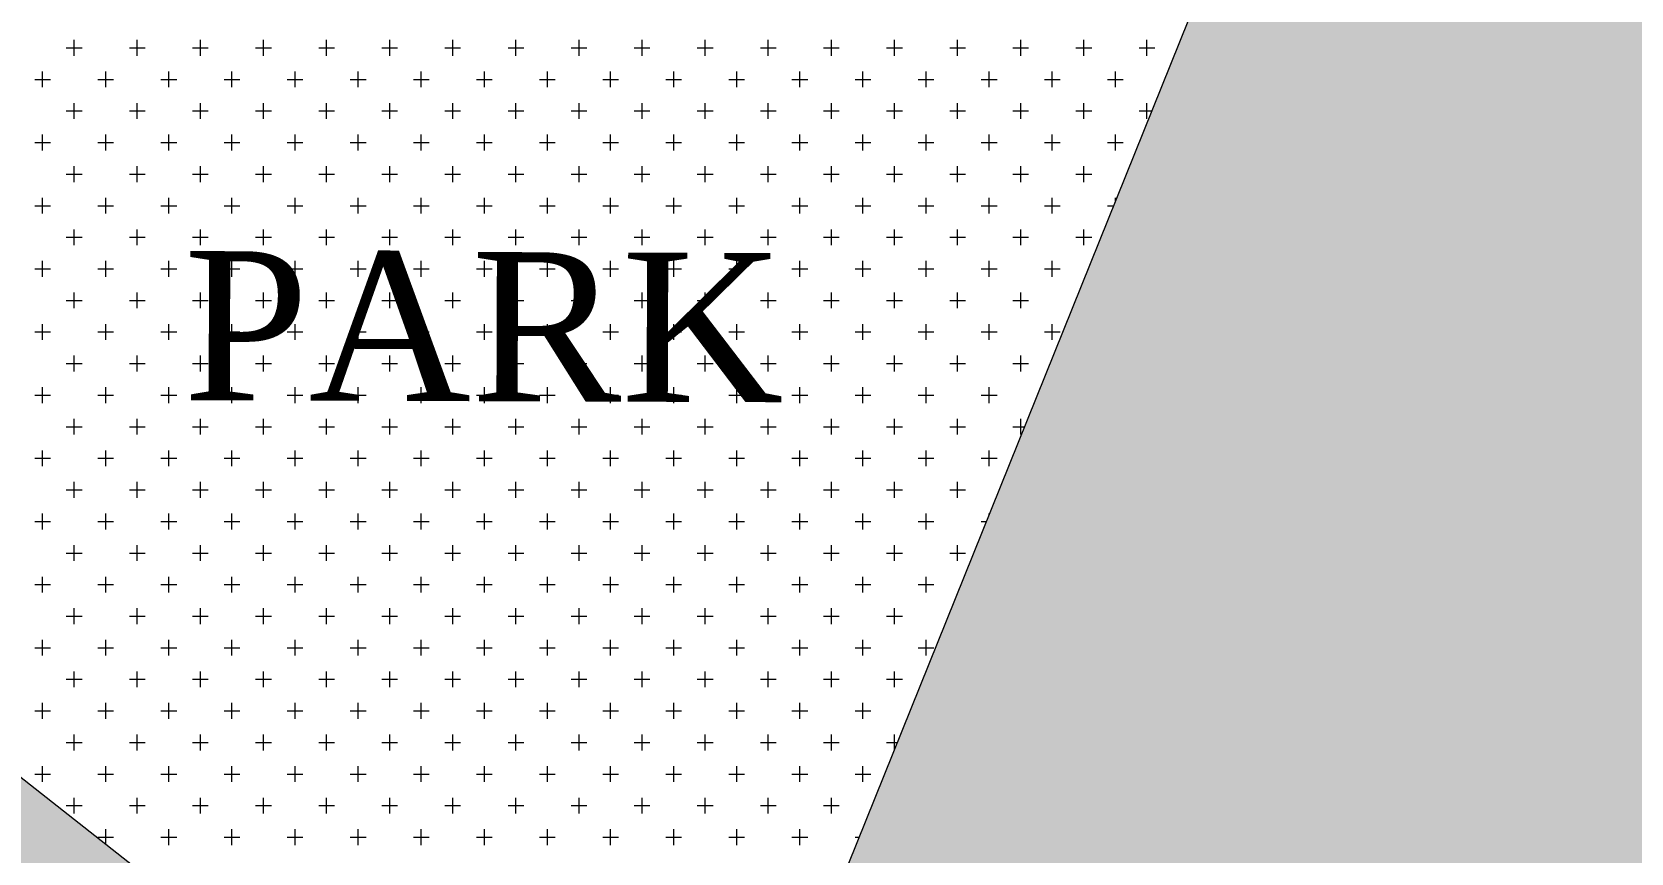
# Model space of a CAD drawing. Header units: metres. Extents: x 476631 to 477421, y 4483749 to 4484052.
# Drawn here: x 477210.7 to 477242.88, y 4483868.67 to 4483885.18 of the extents above; entities that cross this region are included whole.
import ezdxf

# ---------------------------------------------------------------- set-up
doc = ezdxf.new("R2010")
doc.units = ezdxf.units.M
for name, color, linetype, lineweight in [('PL_PARK', 97, 'Continuous', 0), ('serbest', 10, 'Continuous', 0), ('SM_SEMBOL', 18, 'Continuous', 0), ('TK_PARSEL', 1, 'Continuous', 0)]:
    doc.layers.add(name, color=color, linetype=linetype, lineweight=lineweight)
doc.styles.get("Standard").update_dxf_attribs({"font": 'TimesNewRoman.ttf'})

msp = doc.modelspace()

# ---------------------------------------------------------------- hatches: boundary and pattern name
at = {"layer": 'serbest', "true_color": 0x636466}
h = msp.add_hatch(color=251, dxfattribs=at)
h.dxf.hatch_style = 1
h.paths.add_polyline_path([(477199.474, 4483878.837), (477190.837, 4483875.132), (477191.227, 4483873.659), (477194.993, 4483873.455), (477208.013, 4483863.192), (477208.013, 4483863.192), (477219.832, 4483853.875), (477223.846, 4483859.67)])
at = {"layer": 'TK_PARSEL', "true_color": 0x136734}
h = msp.add_hatch(color=116, dxfattribs=at)
h.dxf.hatch_style = 1
h.paths.add_polyline_path([(477293.856, 4483888.608), (477242.941, 4483898.49), (477239.114, 4483898.155), (477239.11, 4483898.154), (477227.122, 4483868.421), (477230.146, 4483867.519), (477246.269, 4483859.335), (477256.296, 4483857.09), (477260.598, 4483856.127), (477271.1, 4483856.06), (477279.105, 4483856.009), (477280.268, 4483856.001), (477286.325, 4483858.137), (477291.531, 4483859.973), (477302.475, 4483867.147), (477310.3, 4483871.581)])

# ---------------------------------------------------------------- linework, layer by layer
at = {"layer": 'PL_PARK', "color": 3}
for p, q in [((477239.11, 4483898.154), (477227.122, 4483868.421)), ((477223.846, 4483859.67), (477199.474, 4483878.837))]:
    msp.add_line(p, q, dxfattribs=at)
at = {"layer": 'PL_PARK', "color": 3, "linetype": 'Continuous'}
for p, q in [((477211.39, 4483884.86), (477211.707, 4483884.86)), ((477211.549, 4483884.701), (477211.549, 4483885.019)), ((477212.66, 4483884.86), (477212.977, 4483884.86)), ((477212.819, 4483884.701), (477212.819, 4483885.019)), ((477213.93, 4483884.86), (477214.247, 4483884.86)), ((477214.089, 4483884.701), (477214.089, 4483885.019)), ((477215.2, 4483884.86), (477215.517, 4483884.86)), ((477215.359, 4483884.701), (477215.359, 4483885.019)), ((477216.47, 4483884.86), (477216.787, 4483884.86)), ((477216.629, 4483884.701), (477216.629, 4483885.019)), ((477217.74, 4483884.86), (477218.057, 4483884.86)), ((477217.899, 4483884.701), (477217.899, 4483885.019)), ((477219.01, 4483884.86), (477219.327, 4483884.86)), ((477219.169, 4483884.701), (477219.169, 4483885.019)), ((477220.28, 4483884.86), (477220.597, 4483884.86)), ((477220.439, 4483884.701), (477220.439, 4483885.019)), ((477221.55, 4483884.86), (477221.867, 4483884.86)), ((477221.709, 4483884.701), (477221.709, 4483885.019)), ((477222.82, 4483884.86), (477223.137, 4483884.86)), ((477222.979, 4483884.701), (477222.979, 4483885.019)), ((477224.09, 4483884.86), (477224.407, 4483884.86)), ((477224.249, 4483884.701), (477224.249, 4483885.019)), ((477225.36, 4483884.86), (477225.677, 4483884.86)), ((477225.519, 4483884.701), (477225.519, 4483885.019)), ((477226.63, 4483884.86), (477226.947, 4483884.86)), ((477226.789, 4483884.701), (477226.789, 4483885.019)), ((477227.9, 4483884.86), (477228.217, 4483884.86)), ((477228.059, 4483884.701), (477228.059, 4483885.019)), ((477229.17, 4483884.86), (477229.487, 4483884.86)), ((477229.329, 4483884.701), (477229.329, 4483885.019)), ((477230.44, 4483884.86), (477230.758, 4483884.86)), ((477230.599, 4483884.701), (477230.599, 4483885.019)), ((477231.71, 4483884.86), (477232.028, 4483884.86)), ((477231.869, 4483884.701), (477231.869, 4483885.019)), ((477232.98, 4483884.86), (477233.298, 4483884.86)), ((477233.139, 4483884.701), (477233.139, 4483885.019)), ((477210.755, 4483884.225), (477211.072, 4483884.225)), ((477210.914, 4483884.066), (477210.914, 4483884.384)), ((477212.025, 4483884.225), (477212.342, 4483884.225)), ((477212.184, 4483884.066), (477212.184, 4483884.384)), ((477213.295, 4483884.225), (477213.612, 4483884.225)), ((477213.454, 4483884.066), (477213.454, 4483884.384)), ((477214.565, 4483884.225), (477214.882, 4483884.225)), ((477214.724, 4483884.066), (477214.724, 4483884.384)), ((477215.835, 4483884.225), (477216.152, 4483884.225)), ((477215.994, 4483884.066), (477215.994, 4483884.384)), ((477217.105, 4483884.225), (477217.422, 4483884.225)), ((477217.264, 4483884.066), (477217.264, 4483884.384)), ((477218.375, 4483884.225), (477218.692, 4483884.225)), ((477218.534, 4483884.066), (477218.534, 4483884.384)), ((477219.645, 4483884.225), (477219.962, 4483884.225)), ((477219.804, 4483884.066), (477219.804, 4483884.384)), ((477220.915, 4483884.225), (477221.232, 4483884.225)), ((477221.074, 4483884.066), (477221.074, 4483884.384)), ((477222.185, 4483884.225), (477222.502, 4483884.225)), ((477222.344, 4483884.066), (477222.344, 4483884.384)), ((477223.455, 4483884.225), (477223.772, 4483884.225)), ((477223.614, 4483884.066), (477223.614, 4483884.384)), ((477224.725, 4483884.225), (477225.042, 4483884.225)), ((477224.884, 4483884.066), (477224.884, 4483884.384)), ((477225.995, 4483884.225), (477226.312, 4483884.225)), ((477226.154, 4483884.066), (477226.154, 4483884.384)), ((477227.265, 4483884.225), (477227.582, 4483884.225)), ((477227.424, 4483884.066), (477227.424, 4483884.384)), ((477228.535, 4483884.225), (477228.852, 4483884.225)), ((477228.694, 4483884.066), (477228.694, 4483884.384)), ((477229.805, 4483884.225), (477230.123, 4483884.225)), ((477229.964, 4483884.066), (477229.964, 4483884.384)), ((477231.075, 4483884.225), (477231.393, 4483884.225)), ((477231.234, 4483884.066), (477231.234, 4483884.384)), ((477232.345, 4483884.225), (477232.663, 4483884.225)), ((477232.504, 4483884.066), (477232.504, 4483884.384)), ((477211.39, 4483883.59), (477211.707, 4483883.59)), ((477211.549, 4483883.431), (477211.549, 4483883.749)), ((477212.66, 4483883.59), (477212.977, 4483883.59)), ((477212.819, 4483883.431), (477212.819, 4483883.749)), ((477213.93, 4483883.59), (477214.247, 4483883.59)), ((477214.089, 4483883.431), (477214.089, 4483883.749)), ((477215.2, 4483883.59), (477215.517, 4483883.59)), ((477215.359, 4483883.431), (477215.359, 4483883.749)), ((477216.47, 4483883.59), (477216.787, 4483883.59)), ((477216.629, 4483883.431), (477216.629, 4483883.749)), ((477217.74, 4483883.59), (477218.057, 4483883.59)), ((477217.899, 4483883.431), (477217.899, 4483883.749)), ((477219.01, 4483883.59), (477219.327, 4483883.59)), ((477219.169, 4483883.431), (477219.169, 4483883.749)), ((477220.28, 4483883.59), (477220.597, 4483883.59)), ((477220.439, 4483883.431), (477220.439, 4483883.749)), ((477221.55, 4483883.59), (477221.867, 4483883.59)), ((477221.709, 4483883.431), (477221.709, 4483883.749)), ((477222.82, 4483883.59), (477223.137, 4483883.59)), ((477222.979, 4483883.431), (477222.979, 4483883.749)), ((477224.09, 4483883.59), (477224.407, 4483883.59)), ((477224.249, 4483883.431), (477224.249, 4483883.749)), ((477225.36, 4483883.59), (477225.677, 4483883.59)), ((477225.519, 4483883.431), (477225.519, 4483883.749)), ((477226.63, 4483883.59), (477226.947, 4483883.59)), ((477226.789, 4483883.431), (477226.789, 4483883.749)), ((477227.9, 4483883.59), (477228.217, 4483883.59)), ((477228.059, 4483883.431), (477228.059, 4483883.749)), ((477229.17, 4483883.59), (477229.487, 4483883.59)), ((477229.329, 4483883.431), (477229.329, 4483883.749)), ((477230.44, 4483883.59), (477230.758, 4483883.59)), ((477230.599, 4483883.431), (477230.599, 4483883.749)), ((477231.71, 4483883.59), (477232.028, 4483883.59)), ((477231.869, 4483883.431), (477231.869, 4483883.749)), ((477232.98, 4483883.59), (477233.238, 4483883.59)), ((477233.139, 4483883.431), (477233.139, 4483883.749)), ((477210.755, 4483882.955), (477211.072, 4483882.955)), ((477210.914, 4483882.796), (477210.914, 4483883.114)), ((477212.025, 4483882.955), (477212.342, 4483882.955)), ((477212.184, 4483882.796), (477212.184, 4483883.114)), ((477213.295, 4483882.955), (477213.612, 4483882.955)), ((477213.454, 4483882.796), (477213.454, 4483883.114)), ((477214.565, 4483882.955), (477214.882, 4483882.955)), ((477214.724, 4483882.796), (477214.724, 4483883.114)), ((477215.835, 4483882.955), (477216.152, 4483882.955)), ((477215.994, 4483882.796), (477215.994, 4483883.114)), ((477217.105, 4483882.955), (477217.422, 4483882.955)), ((477217.264, 4483882.796), (477217.264, 4483883.114)), ((477218.375, 4483882.955), (477218.692, 4483882.955)), ((477218.534, 4483882.796), (477218.534, 4483883.114)), ((477219.645, 4483882.955), (477219.962, 4483882.955)), ((477219.804, 4483882.796), (477219.804, 4483883.114)), ((477220.915, 4483882.955), (477221.232, 4483882.955)), ((477221.074, 4483882.796), (477221.074, 4483883.114)), ((477222.185, 4483882.955), (477222.502, 4483882.955)), ((477222.344, 4483882.796), (477222.344, 4483883.114)), ((477223.455, 4483882.955), (477223.772, 4483882.955)), ((477223.614, 4483882.796), (477223.614, 4483883.114)), ((477224.725, 4483882.955), (477225.042, 4483882.955)), ((477224.884, 4483882.796), (477224.884, 4483883.114)), ((477225.995, 4483882.955), (477226.312, 4483882.955)), ((477226.154, 4483882.796), (477226.154, 4483883.114)), ((477227.265, 4483882.955), (477227.582, 4483882.955)), ((477227.424, 4483882.796), (477227.424, 4483883.114)), ((477228.535, 4483882.955), (477228.852, 4483882.955)), ((477228.694, 4483882.796), (477228.694, 4483883.114)), ((477229.805, 4483882.955), (477230.123, 4483882.955)), ((477229.964, 4483882.796), (477229.964, 4483883.114)), ((477231.075, 4483882.955), (477231.393, 4483882.955)), ((477231.234, 4483882.796), (477231.234, 4483883.114)), ((477232.345, 4483882.955), (477232.663, 4483882.955)), ((477232.504, 4483882.796), (477232.504, 4483883.114)), ((477211.39, 4483882.32), (477211.707, 4483882.32)), ((477211.549, 4483882.161), (477211.549, 4483882.479)), ((477212.66, 4483882.32), (477212.977, 4483882.32)), ((477212.819, 4483882.161), (477212.819, 4483882.479)), ((477213.93, 4483882.32), (477214.247, 4483882.32)), ((477214.089, 4483882.161), (477214.089, 4483882.479)), ((477215.2, 4483882.32), (477215.517, 4483882.32)), ((477215.359, 4483882.161), (477215.359, 4483882.479)), ((477216.47, 4483882.32), (477216.787, 4483882.32)), ((477216.629, 4483882.161), (477216.629, 4483882.479)), ((477217.74, 4483882.32), (477218.057, 4483882.32)), ((477217.899, 4483882.161), (477217.899, 4483882.479)), ((477219.01, 4483882.32), (477219.327, 4483882.32)), ((477219.169, 4483882.161), (477219.169, 4483882.479)), ((477220.28, 4483882.32), (477220.597, 4483882.32)), ((477220.439, 4483882.161), (477220.439, 4483882.479)), ((477221.55, 4483882.32), (477221.867, 4483882.32)), ((477221.709, 4483882.161), (477221.709, 4483882.479)), ((477222.82, 4483882.32), (477223.137, 4483882.32)), ((477222.979, 4483882.161), (477222.979, 4483882.479)), ((477224.09, 4483882.32), (477224.407, 4483882.32)), ((477224.249, 4483882.161), (477224.249, 4483882.479)), ((477225.36, 4483882.32), (477225.677, 4483882.32)), ((477225.519, 4483882.161), (477225.519, 4483882.479)), ((477226.63, 4483882.32), (477226.947, 4483882.32)), ((477226.789, 4483882.161), (477226.789, 4483882.479)), ((477227.9, 4483882.32), (477228.217, 4483882.32)), ((477228.059, 4483882.161), (477228.059, 4483882.479)), ((477229.17, 4483882.32), (477229.487, 4483882.32)), ((477229.329, 4483882.161), (477229.329, 4483882.479)), ((477230.44, 4483882.32), (477230.758, 4483882.32)), ((477230.599, 4483882.161), (477230.599, 4483882.479)), ((477231.71, 4483882.32), (477232.028, 4483882.32)), ((477231.869, 4483882.161), (477231.869, 4483882.479)), ((477210.914, 4483881.526), (477210.914, 4483881.844)), ((477212.184, 4483881.526), (477212.184, 4483881.844)), ((477213.454, 4483881.526), (477213.454, 4483881.844)), ((477214.724, 4483881.526), (477214.724, 4483881.844)), ((477215.994, 4483881.526), (477215.994, 4483881.844)), ((477217.264, 4483881.526), (477217.264, 4483881.844)), ((477218.534, 4483881.526), (477218.534, 4483881.844)), ((477219.804, 4483881.526), (477219.804, 4483881.844)), ((477221.074, 4483881.526), (477221.074, 4483881.844)), ((477222.344, 4483881.526), (477222.344, 4483881.844)), ((477223.614, 4483881.526), (477223.614, 4483881.844)), ((477224.884, 4483881.526), (477224.884, 4483881.844)), ((477226.154, 4483881.526), (477226.154, 4483881.844)), ((477227.424, 4483881.526), (477227.424, 4483881.844)), ((477228.694, 4483881.526), (477228.694, 4483881.844)), ((477229.964, 4483881.526), (477229.964, 4483881.844)), ((477231.234, 4483881.526), (477231.234, 4483881.844)), ((477232.504, 4483881.769), (477232.504, 4483881.844)), ((477210.755, 4483881.685), (477211.072, 4483881.685)), ((477212.025, 4483881.685), (477212.342, 4483881.685)), ((477213.295, 4483881.685), (477213.612, 4483881.685)), ((477214.565, 4483881.685), (477214.882, 4483881.685)), ((477215.835, 4483881.685), (477216.152, 4483881.685)), ((477217.105, 4483881.685), (477217.422, 4483881.685)), ((477218.375, 4483881.685), (477218.692, 4483881.685)), ((477219.645, 4483881.685), (477219.962, 4483881.685)), ((477220.915, 4483881.685), (477221.232, 4483881.685)), ((477222.185, 4483881.685), (477222.502, 4483881.685)), ((477223.455, 4483881.685), (477223.772, 4483881.685)), ((477224.725, 4483881.685), (477225.042, 4483881.685)), ((477225.995, 4483881.685), (477226.312, 4483881.685)), ((477227.265, 4483881.685), (477227.582, 4483881.685)), ((477228.535, 4483881.685), (477228.852, 4483881.685)), ((477229.805, 4483881.685), (477230.123, 4483881.685)), ((477231.075, 4483881.685), (477231.393, 4483881.685)), ((477232.345, 4483881.685), (477232.47, 4483881.685)), ((477211.549, 4483880.891), (477211.549, 4483881.209)), ((477212.819, 4483880.891), (477212.819, 4483881.209)), ((477214.089, 4483880.891), (477214.089, 4483881.209)), ((477215.359, 4483880.891), (477215.359, 4483881.209)), ((477216.629, 4483880.891), (477216.629, 4483881.209)), ((477217.899, 4483880.891), (477217.899, 4483881.209)), ((477219.169, 4483880.891), (477219.169, 4483881.209)), ((477220.439, 4483880.891), (477220.439, 4483881.209)), ((477221.709, 4483880.891), (477221.709, 4483881.209)), ((477222.979, 4483880.891), (477222.979, 4483881.209)), ((477224.249, 4483880.891), (477224.249, 4483881.209)), ((477225.519, 4483880.891), (477225.519, 4483881.209)), ((477226.789, 4483880.891), (477226.789, 4483881.209)), ((477228.059, 4483880.891), (477228.059, 4483881.209)), ((477229.329, 4483880.891), (477229.329, 4483881.209)), ((477230.599, 4483880.891), (477230.599, 4483881.209)), ((477231.869, 4483880.891), (477231.869, 4483881.209)), ((477211.39, 4483881.05), (477211.707, 4483881.05)), ((477212.66, 4483881.05), (477212.977, 4483881.05)), ((477213.93, 4483881.05), (477214.247, 4483881.05)), ((477215.2, 4483881.05), (477215.517, 4483881.05)), ((477216.47, 4483881.05), (477216.787, 4483881.05)), ((477217.74, 4483881.05), (477218.057, 4483881.05)), ((477219.01, 4483881.05), (477219.327, 4483881.05)), ((477220.28, 4483881.05), (477220.597, 4483881.05)), ((477221.55, 4483881.05), (477221.867, 4483881.05)), ((477222.82, 4483881.05), (477223.137, 4483881.05)), ((477224.09, 4483881.05), (477224.407, 4483881.05)), ((477225.36, 4483881.05), (477225.677, 4483881.05)), ((477226.63, 4483881.05), (477226.947, 4483881.05)), ((477227.9, 4483881.05), (477228.217, 4483881.05)), ((477229.17, 4483881.05), (477229.487, 4483881.05)), ((477230.44, 4483881.05), (477230.758, 4483881.05)), ((477231.71, 4483881.05), (477232.028, 4483881.05)), ((477210.914, 4483880.256), (477210.914, 4483880.574)), ((477212.184, 4483880.256), (477212.184, 4483880.574)), ((477213.454, 4483880.256), (477213.454, 4483880.574)), ((477214.724, 4483880.256), (477214.724, 4483880.574)), ((477215.994, 4483880.256), (477215.994, 4483880.574)), ((477217.264, 4483880.256), (477217.264, 4483880.574)), ((477218.534, 4483880.256), (477218.534, 4483880.574)), ((477219.804, 4483880.256), (477219.804, 4483880.574)), ((477221.074, 4483880.256), (477221.074, 4483880.574)), ((477222.344, 4483880.256), (477222.344, 4483880.574)), ((477223.614, 4483880.256), (477223.614, 4483880.574)), ((477224.884, 4483880.256), (477224.884, 4483880.574)), ((477226.154, 4483880.256), (477226.154, 4483880.574)), ((477227.424, 4483880.256), (477227.424, 4483880.574)), ((477228.694, 4483880.256), (477228.694, 4483880.574)), ((477229.964, 4483880.256), (477229.964, 4483880.574)), ((477231.234, 4483880.256), (477231.234, 4483880.574)), ((477210.755, 4483880.415), (477211.072, 4483880.415)), ((477212.025, 4483880.415), (477212.342, 4483880.415)), ((477213.295, 4483880.415), (477213.612, 4483880.415)), ((477214.565, 4483880.415), (477214.882, 4483880.415)), ((477215.835, 4483880.415), (477216.152, 4483880.415)), ((477217.105, 4483880.415), (477217.422, 4483880.415)), ((477218.375, 4483880.415), (477218.692, 4483880.415)), ((477219.645, 4483880.415), (477219.962, 4483880.415)), ((477220.915, 4483880.415), (477221.232, 4483880.415)), ((477222.185, 4483880.415), (477222.502, 4483880.415)), ((477223.455, 4483880.415), (477223.772, 4483880.415)), ((477224.725, 4483880.415), (477225.042, 4483880.415)), ((477225.995, 4483880.415), (477226.312, 4483880.415)), ((477227.265, 4483880.415), (477227.582, 4483880.415)), ((477228.535, 4483880.415), (477228.852, 4483880.415)), ((477229.805, 4483880.415), (477230.123, 4483880.415)), ((477231.075, 4483880.415), (477231.393, 4483880.415)), ((477211.549, 4483879.621), (477211.549, 4483879.939)), ((477212.819, 4483879.621), (477212.819, 4483879.939)), ((477214.089, 4483879.621), (477214.089, 4483879.939)), ((477215.359, 4483879.621), (477215.359, 4483879.939)), ((477216.629, 4483879.621), (477216.629, 4483879.939)), ((477217.899, 4483879.621), (477217.899, 4483879.939)), ((477219.169, 4483879.621), (477219.169, 4483879.939)), ((477220.439, 4483879.621), (477220.439, 4483879.939)), ((477221.709, 4483879.621), (477221.709, 4483879.939)), ((477222.979, 4483879.621), (477222.979, 4483879.939)), ((477224.249, 4483879.621), (477224.249, 4483879.939)), ((477225.519, 4483879.621), (477225.519, 4483879.939)), ((477226.789, 4483879.621), (477226.789, 4483879.939)), ((477228.059, 4483879.621), (477228.059, 4483879.939)), ((477229.329, 4483879.621), (477229.329, 4483879.939)), ((477230.599, 4483879.621), (477230.599, 4483879.939)), ((477211.39, 4483879.78), (477211.707, 4483879.78)), ((477212.66, 4483879.78), (477212.977, 4483879.78)), ((477213.93, 4483879.78), (477214.247, 4483879.78)), ((477215.2, 4483879.78), (477215.517, 4483879.78)), ((477216.47, 4483879.78), (477216.787, 4483879.78)), ((477217.74, 4483879.78), (477218.057, 4483879.78)), ((477219.01, 4483879.78), (477219.327, 4483879.78)), ((477220.28, 4483879.78), (477220.597, 4483879.78)), ((477221.55, 4483879.78), (477221.867, 4483879.78)), ((477222.82, 4483879.78), (477223.137, 4483879.78)), ((477224.09, 4483879.78), (477224.407, 4483879.78)), ((477225.36, 4483879.78), (477225.677, 4483879.78)), ((477226.63, 4483879.78), (477226.947, 4483879.78)), ((477227.9, 4483879.78), (477228.217, 4483879.78)), ((477229.17, 4483879.78), (477229.487, 4483879.78)), ((477230.44, 4483879.78), (477230.758, 4483879.78)), ((477210.914, 4483878.986), (477210.914, 4483879.304)), ((477212.184, 4483878.986), (477212.184, 4483879.304)), ((477213.454, 4483878.986), (477213.454, 4483879.304)), ((477214.724, 4483878.986), (477214.724, 4483879.304)), ((477215.994, 4483878.986), (477215.994, 4483879.304)), ((477217.264, 4483878.986), (477217.264, 4483879.304)), ((477218.534, 4483878.986), (477218.534, 4483879.304)), ((477219.804, 4483878.986), (477219.804, 4483879.304)), ((477221.074, 4483878.986), (477221.074, 4483879.304)), ((477222.344, 4483878.986), (477222.344, 4483879.304)), ((477223.614, 4483878.986), (477223.614, 4483879.304)), ((477224.884, 4483878.986), (477224.884, 4483879.304)), ((477226.154, 4483878.986), (477226.154, 4483879.304)), ((477227.424, 4483878.986), (477227.424, 4483879.304)), ((477228.694, 4483878.986), (477228.694, 4483879.304)), ((477229.964, 4483878.986), (477229.964, 4483879.304)), ((477231.234, 4483878.986), (477231.234, 4483879.304)), ((477210.755, 4483879.145), (477211.072, 4483879.145)), ((477212.025, 4483879.145), (477212.342, 4483879.145)), ((477213.295, 4483879.145), (477213.612, 4483879.145)), ((477214.565, 4483879.145), (477214.882, 4483879.145)), ((477215.835, 4483879.145), (477216.152, 4483879.145)), ((477217.105, 4483879.145), (477217.422, 4483879.145)), ((477218.375, 4483879.145), (477218.692, 4483879.145)), ((477219.645, 4483879.145), (477219.962, 4483879.145)), ((477220.915, 4483879.145), (477221.232, 4483879.145)), ((477222.185, 4483879.145), (477222.502, 4483879.145)), ((477223.455, 4483879.145), (477223.772, 4483879.145)), ((477224.725, 4483879.145), (477225.042, 4483879.145)), ((477225.995, 4483879.145), (477226.312, 4483879.145)), ((477227.265, 4483879.145), (477227.582, 4483879.145)), ((477228.535, 4483879.145), (477228.852, 4483879.145)), ((477229.805, 4483879.145), (477230.123, 4483879.145)), ((477231.075, 4483879.145), (477231.393, 4483879.145)), ((477211.549, 4483878.351), (477211.549, 4483878.669)), ((477212.819, 4483878.351), (477212.819, 4483878.669)), ((477214.089, 4483878.351), (477214.089, 4483878.669)), ((477215.359, 4483878.351), (477215.359, 4483878.669)), ((477216.629, 4483878.351), (477216.629, 4483878.669)), ((477217.899, 4483878.351), (477217.899, 4483878.669)), ((477219.169, 4483878.351), (477219.169, 4483878.669)), ((477220.439, 4483878.351), (477220.439, 4483878.669)), ((477221.709, 4483878.351), (477221.709, 4483878.669)), ((477222.979, 4483878.351), (477222.979, 4483878.669)), ((477224.249, 4483878.351), (477224.249, 4483878.669)), ((477225.519, 4483878.351), (477225.519, 4483878.669)), ((477226.789, 4483878.351), (477226.789, 4483878.669)), ((477228.059, 4483878.351), (477228.059, 4483878.669)), ((477229.329, 4483878.351), (477229.329, 4483878.669)), ((477230.599, 4483878.351), (477230.599, 4483878.669)), ((477211.39, 4483878.51), (477211.707, 4483878.51)), ((477212.66, 4483878.51), (477212.977, 4483878.51)), ((477213.93, 4483878.51), (477214.247, 4483878.51)), ((477215.2, 4483878.51), (477215.517, 4483878.51)), ((477216.47, 4483878.51), (477216.787, 4483878.51)), ((477217.74, 4483878.51), (477218.057, 4483878.51)), ((477219.01, 4483878.51), (477219.327, 4483878.51)), ((477220.28, 4483878.51), (477220.597, 4483878.51)), ((477221.55, 4483878.51), (477221.867, 4483878.51)), ((477222.82, 4483878.51), (477223.137, 4483878.51)), ((477224.09, 4483878.51), (477224.407, 4483878.51)), ((477225.36, 4483878.51), (477225.677, 4483878.51)), ((477226.63, 4483878.51), (477226.947, 4483878.51)), ((477227.9, 4483878.51), (477228.217, 4483878.51)), ((477229.17, 4483878.51), (477229.487, 4483878.51)), ((477230.44, 4483878.51), (477230.758, 4483878.51)), ((477210.914, 4483877.716), (477210.914, 4483878.034)), ((477212.184, 4483877.716), (477212.184, 4483878.034)), ((477213.454, 4483877.716), (477213.454, 4483878.034)), ((477214.724, 4483877.716), (477214.724, 4483878.034)), ((477215.994, 4483877.716), (477215.994, 4483878.034)), ((477217.264, 4483877.716), (477217.264, 4483878.034)), ((477218.534, 4483877.716), (477218.534, 4483878.034)), ((477219.804, 4483877.716), (477219.804, 4483878.034)), ((477221.074, 4483877.716), (477221.074, 4483878.034)), ((477222.344, 4483877.716), (477222.344, 4483878.034)), ((477223.614, 4483877.716), (477223.614, 4483878.034)), ((477224.884, 4483877.716), (477224.884, 4483878.034)), ((477226.154, 4483877.716), (477226.154, 4483878.034)), ((477227.424, 4483877.716), (477227.424, 4483878.034)), ((477228.694, 4483877.716), (477228.694, 4483878.034)), ((477229.964, 4483877.716), (477229.964, 4483878.034)), ((477210.755, 4483877.875), (477211.072, 4483877.875)), ((477212.025, 4483877.875), (477212.342, 4483877.875)), ((477213.295, 4483877.875), (477213.612, 4483877.875)), ((477214.565, 4483877.875), (477214.882, 4483877.875)), ((477215.835, 4483877.875), (477216.152, 4483877.875)), ((477217.105, 4483877.875), (477217.422, 4483877.875)), ((477218.375, 4483877.875), (477218.692, 4483877.875)), ((477219.645, 4483877.875), (477219.962, 4483877.875)), ((477220.915, 4483877.875), (477221.232, 4483877.875)), ((477222.185, 4483877.875), (477222.502, 4483877.875)), ((477223.455, 4483877.875), (477223.772, 4483877.875)), ((477224.725, 4483877.875), (477225.042, 4483877.875)), ((477225.995, 4483877.875), (477226.312, 4483877.875)), ((477227.265, 4483877.875), (477227.582, 4483877.875)), ((477228.535, 4483877.875), (477228.852, 4483877.875)), ((477229.805, 4483877.875), (477230.123, 4483877.875)), ((477211.549, 4483877.081), (477211.549, 4483877.399)), ((477212.819, 4483877.081), (477212.819, 4483877.399)), ((477214.089, 4483877.081), (477214.089, 4483877.399)), ((477215.359, 4483877.081), (477215.359, 4483877.399)), ((477216.629, 4483877.081), (477216.629, 4483877.399)), ((477217.899, 4483877.081), (477217.899, 4483877.399)), ((477219.169, 4483877.081), (477219.169, 4483877.399)), ((477220.439, 4483877.081), (477220.439, 4483877.399)), ((477221.709, 4483877.081), (477221.709, 4483877.399)), ((477222.979, 4483877.081), (477222.979, 4483877.399)), ((477224.249, 4483877.081), (477224.249, 4483877.399)), ((477225.519, 4483877.081), (477225.519, 4483877.399)), ((477226.789, 4483877.081), (477226.789, 4483877.399)), ((477228.059, 4483877.081), (477228.059, 4483877.399)), ((477229.329, 4483877.081), (477229.329, 4483877.399)), ((477230.599, 4483877.081), (477230.599, 4483877.399)), ((477211.39, 4483877.24), (477211.707, 4483877.24)), ((477212.66, 4483877.24), (477212.977, 4483877.24)), ((477213.93, 4483877.24), (477214.247, 4483877.24)), ((477215.2, 4483877.24), (477215.517, 4483877.24)), ((477216.47, 4483877.24), (477216.787, 4483877.24)), ((477217.74, 4483877.24), (477218.057, 4483877.24)), ((477219.01, 4483877.24), (477219.327, 4483877.24)), ((477220.28, 4483877.24), (477220.597, 4483877.24)), ((477221.55, 4483877.24), (477221.867, 4483877.24)), ((477222.82, 4483877.24), (477223.137, 4483877.24)), ((477224.09, 4483877.24), (477224.407, 4483877.24)), ((477225.36, 4483877.24), (477225.677, 4483877.24)), ((477226.63, 4483877.24), (477226.947, 4483877.24)), ((477227.9, 4483877.24), (477228.217, 4483877.24)), ((477229.17, 4483877.24), (477229.487, 4483877.24)), ((477230.44, 4483877.24), (477230.678, 4483877.24)), ((477210.914, 4483876.446), (477210.914, 4483876.764)), ((477212.184, 4483876.446), (477212.184, 4483876.764)), ((477213.454, 4483876.446), (477213.454, 4483876.764)), ((477214.724, 4483876.446), (477214.724, 4483876.764)), ((477215.994, 4483876.446), (477215.994, 4483876.764)), ((477217.264, 4483876.446), (477217.264, 4483876.764)), ((477218.534, 4483876.446), (477218.534, 4483876.764)), ((477219.804, 4483876.446), (477219.804, 4483876.764)), ((477221.074, 4483876.446), (477221.074, 4483876.764)), ((477222.344, 4483876.446), (477222.344, 4483876.764)), ((477223.614, 4483876.446), (477223.614, 4483876.764)), ((477224.884, 4483876.446), (477224.884, 4483876.764)), ((477226.154, 4483876.446), (477226.154, 4483876.764)), ((477227.424, 4483876.446), (477227.424, 4483876.764)), ((477228.694, 4483876.446), (477228.694, 4483876.764)), ((477229.964, 4483876.446), (477229.964, 4483876.764)), ((477210.755, 4483876.605), (477211.072, 4483876.605)), ((477212.025, 4483876.605), (477212.342, 4483876.605)), ((477213.295, 4483876.605), (477213.612, 4483876.605)), ((477214.565, 4483876.605), (477214.882, 4483876.605)), ((477215.835, 4483876.605), (477216.152, 4483876.605)), ((477217.105, 4483876.605), (477217.422, 4483876.605)), ((477218.375, 4483876.605), (477218.692, 4483876.605)), ((477219.645, 4483876.605), (477219.962, 4483876.605)), ((477220.915, 4483876.605), (477221.232, 4483876.605)), ((477222.185, 4483876.605), (477222.502, 4483876.605)), ((477223.455, 4483876.605), (477223.772, 4483876.605)), ((477224.725, 4483876.605), (477225.042, 4483876.605)), ((477225.995, 4483876.605), (477226.312, 4483876.605)), ((477227.265, 4483876.605), (477227.582, 4483876.605)), ((477228.535, 4483876.605), (477228.852, 4483876.605)), ((477229.805, 4483876.605), (477230.123, 4483876.605)), ((477211.549, 4483875.811), (477211.549, 4483876.129)), ((477212.819, 4483875.811), (477212.819, 4483876.129)), ((477214.089, 4483875.811), (477214.089, 4483876.129)), ((477215.359, 4483875.811), (477215.359, 4483876.129)), ((477216.629, 4483875.811), (477216.629, 4483876.129)), ((477217.899, 4483875.811), (477217.899, 4483876.129)), ((477219.169, 4483875.811), (477219.169, 4483876.129)), ((477220.439, 4483875.811), (477220.439, 4483876.129)), ((477221.709, 4483875.811), (477221.709, 4483876.129)), ((477222.979, 4483875.811), (477222.979, 4483876.129)), ((477224.249, 4483875.811), (477224.249, 4483876.129)), ((477225.519, 4483875.811), (477225.519, 4483876.129)), ((477226.789, 4483875.811), (477226.789, 4483876.129)), ((477228.059, 4483875.811), (477228.059, 4483876.129)), ((477229.329, 4483875.811), (477229.329, 4483876.129)), ((477211.39, 4483875.97), (477211.707, 4483875.97)), ((477212.66, 4483875.97), (477212.977, 4483875.97)), ((477213.93, 4483875.97), (477214.247, 4483875.97)), ((477215.2, 4483875.97), (477215.517, 4483875.97)), ((477216.47, 4483875.97), (477216.787, 4483875.97)), ((477217.74, 4483875.97), (477218.057, 4483875.97)), ((477219.01, 4483875.97), (477219.327, 4483875.97)), ((477220.28, 4483875.97), (477220.597, 4483875.97)), ((477221.55, 4483875.97), (477221.867, 4483875.97)), ((477222.82, 4483875.97), (477223.137, 4483875.97)), ((477224.09, 4483875.97), (477224.407, 4483875.97)), ((477225.36, 4483875.97), (477225.677, 4483875.97)), ((477226.63, 4483875.97), (477226.947, 4483875.97)), ((477227.9, 4483875.97), (477228.217, 4483875.97)), ((477229.17, 4483875.97), (477229.487, 4483875.97)), ((477210.914, 4483875.176), (477210.914, 4483875.494)), ((477212.184, 4483875.176), (477212.184, 4483875.494)), ((477213.454, 4483875.176), (477213.454, 4483875.494)), ((477214.724, 4483875.176), (477214.724, 4483875.494)), ((477215.994, 4483875.176), (477215.994, 4483875.494)), ((477217.264, 4483875.176), (477217.264, 4483875.494)), ((477218.534, 4483875.176), (477218.534, 4483875.494)), ((477219.804, 4483875.176), (477219.804, 4483875.494)), ((477221.074, 4483875.176), (477221.074, 4483875.494)), ((477222.344, 4483875.176), (477222.344, 4483875.494)), ((477223.614, 4483875.176), (477223.614, 4483875.494)), ((477224.884, 4483875.176), (477224.884, 4483875.494)), ((477226.154, 4483875.176), (477226.154, 4483875.494)), ((477227.424, 4483875.176), (477227.424, 4483875.494)), ((477228.694, 4483875.176), (477228.694, 4483875.494)), ((477229.964, 4483875.47), (477229.964, 4483875.494)), ((477210.755, 4483875.335), (477211.072, 4483875.335)), ((477212.025, 4483875.335), (477212.342, 4483875.335)), ((477213.295, 4483875.335), (477213.612, 4483875.335)), ((477214.565, 4483875.335), (477214.882, 4483875.335)), ((477215.835, 4483875.335), (477216.152, 4483875.335)), ((477217.105, 4483875.335), (477217.422, 4483875.335)), ((477218.375, 4483875.335), (477218.692, 4483875.335)), ((477219.645, 4483875.335), (477219.962, 4483875.335)), ((477220.915, 4483875.335), (477221.232, 4483875.335)), ((477222.185, 4483875.335), (477222.502, 4483875.335)), ((477223.455, 4483875.335), (477223.772, 4483875.335)), ((477224.725, 4483875.335), (477225.042, 4483875.335)), ((477225.995, 4483875.335), (477226.312, 4483875.335)), ((477227.265, 4483875.335), (477227.582, 4483875.335)), ((477228.535, 4483875.335), (477228.852, 4483875.335)), ((477229.805, 4483875.335), (477229.909, 4483875.335)), ((477211.549, 4483874.541), (477211.549, 4483874.859)), ((477212.819, 4483874.541), (477212.819, 4483874.859)), ((477214.089, 4483874.541), (477214.089, 4483874.859)), ((477215.359, 4483874.541), (477215.359, 4483874.859)), ((477216.629, 4483874.541), (477216.629, 4483874.859)), ((477217.899, 4483874.541), (477217.899, 4483874.859)), ((477219.169, 4483874.541), (477219.169, 4483874.859)), ((477220.439, 4483874.541), (477220.439, 4483874.859)), ((477221.709, 4483874.541), (477221.709, 4483874.859)), ((477222.979, 4483874.541), (477222.979, 4483874.859)), ((477224.249, 4483874.541), (477224.249, 4483874.859)), ((477225.519, 4483874.541), (477225.519, 4483874.859)), ((477226.789, 4483874.541), (477226.789, 4483874.859)), ((477228.059, 4483874.541), (477228.059, 4483874.859)), ((477229.329, 4483874.541), (477229.329, 4483874.859)), ((477211.39, 4483874.7), (477211.707, 4483874.7)), ((477212.66, 4483874.7), (477212.977, 4483874.7)), ((477213.93, 4483874.7), (477214.247, 4483874.7)), ((477215.2, 4483874.7), (477215.517, 4483874.7)), ((477216.47, 4483874.7), (477216.787, 4483874.7)), ((477217.74, 4483874.7), (477218.057, 4483874.7)), ((477219.01, 4483874.7), (477219.327, 4483874.7)), ((477220.28, 4483874.7), (477220.597, 4483874.7)), ((477221.55, 4483874.7), (477221.867, 4483874.7)), ((477222.82, 4483874.7), (477223.137, 4483874.7)), ((477224.09, 4483874.7), (477224.407, 4483874.7)), ((477225.36, 4483874.7), (477225.677, 4483874.7)), ((477226.63, 4483874.7), (477226.947, 4483874.7)), ((477227.9, 4483874.7), (477228.217, 4483874.7)), ((477229.17, 4483874.7), (477229.487, 4483874.7)), ((477210.914, 4483873.906), (477210.914, 4483874.224)), ((477212.184, 4483873.906), (477212.184, 4483874.224)), ((477213.454, 4483873.906), (477213.454, 4483874.224)), ((477214.724, 4483873.906), (477214.724, 4483874.224)), ((477215.994, 4483873.906), (477215.994, 4483874.224)), ((477217.264, 4483873.906), (477217.264, 4483874.224)), ((477218.534, 4483873.906), (477218.534, 4483874.224)), ((477219.804, 4483873.906), (477219.804, 4483874.224)), ((477221.074, 4483873.906), (477221.074, 4483874.224)), ((477222.344, 4483873.906), (477222.344, 4483874.224)), ((477223.614, 4483873.906), (477223.614, 4483874.224)), ((477224.884, 4483873.906), (477224.884, 4483874.224)), ((477226.154, 4483873.906), (477226.154, 4483874.224)), ((477227.424, 4483873.906), (477227.424, 4483874.224)), ((477228.694, 4483873.906), (477228.694, 4483874.224)), ((477210.755, 4483874.065), (477211.072, 4483874.065)), ((477212.025, 4483874.065), (477212.342, 4483874.065)), ((477213.295, 4483874.065), (477213.612, 4483874.065)), ((477214.565, 4483874.065), (477214.882, 4483874.065)), ((477215.835, 4483874.065), (477216.152, 4483874.065)), ((477217.105, 4483874.065), (477217.422, 4483874.065)), ((477218.375, 4483874.065), (477218.692, 4483874.065)), ((477219.645, 4483874.065), (477219.962, 4483874.065)), ((477220.915, 4483874.065), (477221.232, 4483874.065)), ((477222.185, 4483874.065), (477222.502, 4483874.065)), ((477223.455, 4483874.065), (477223.772, 4483874.065)), ((477224.725, 4483874.065), (477225.042, 4483874.065)), ((477225.995, 4483874.065), (477226.312, 4483874.065)), ((477227.265, 4483874.065), (477227.582, 4483874.065)), ((477228.535, 4483874.065), (477228.852, 4483874.065)), ((477211.549, 4483873.271), (477211.549, 4483873.589)), ((477212.819, 4483873.271), (477212.819, 4483873.589)), ((477214.089, 4483873.271), (477214.089, 4483873.589)), ((477215.359, 4483873.271), (477215.359, 4483873.589)), ((477216.629, 4483873.271), (477216.629, 4483873.589)), ((477217.899, 4483873.271), (477217.899, 4483873.589)), ((477219.169, 4483873.271), (477219.169, 4483873.589)), ((477220.439, 4483873.271), (477220.439, 4483873.589)), ((477221.709, 4483873.271), (477221.709, 4483873.589)), ((477222.979, 4483873.271), (477222.979, 4483873.589)), ((477224.249, 4483873.271), (477224.249, 4483873.589)), ((477225.519, 4483873.271), (477225.519, 4483873.589)), ((477226.789, 4483873.271), (477226.789, 4483873.589)), ((477228.059, 4483873.271), (477228.059, 4483873.589)), ((477211.39, 4483873.43), (477211.707, 4483873.43)), ((477212.66, 4483873.43), (477212.977, 4483873.43)), ((477213.93, 4483873.43), (477214.247, 4483873.43)), ((477215.2, 4483873.43), (477215.517, 4483873.43)), ((477216.47, 4483873.43), (477216.787, 4483873.43)), ((477217.74, 4483873.43), (477218.057, 4483873.43)), ((477219.01, 4483873.43), (477219.327, 4483873.43)), ((477220.28, 4483873.43), (477220.597, 4483873.43)), ((477221.55, 4483873.43), (477221.867, 4483873.43)), ((477222.82, 4483873.43), (477223.137, 4483873.43)), ((477224.09, 4483873.43), (477224.407, 4483873.43)), ((477225.36, 4483873.43), (477225.677, 4483873.43)), ((477226.63, 4483873.43), (477226.947, 4483873.43)), ((477227.9, 4483873.43), (477228.217, 4483873.43)), ((477210.914, 4483872.636), (477210.914, 4483872.954)), ((477212.184, 4483872.636), (477212.184, 4483872.954)), ((477213.454, 4483872.636), (477213.454, 4483872.954)), ((477214.724, 4483872.636), (477214.724, 4483872.954)), ((477215.994, 4483872.636), (477215.994, 4483872.954)), ((477217.264, 4483872.636), (477217.264, 4483872.954)), ((477218.534, 4483872.636), (477218.534, 4483872.954)), ((477219.804, 4483872.636), (477219.804, 4483872.954)), ((477221.074, 4483872.636), (477221.074, 4483872.954)), ((477222.344, 4483872.636), (477222.344, 4483872.954)), ((477223.614, 4483872.636), (477223.614, 4483872.954)), ((477224.884, 4483872.636), (477224.884, 4483872.954)), ((477226.154, 4483872.636), (477226.154, 4483872.954)), ((477227.424, 4483872.636), (477227.424, 4483872.954)), ((477228.694, 4483872.636), (477228.694, 4483872.954)), ((477210.755, 4483872.795), (477211.072, 4483872.795)), ((477212.025, 4483872.795), (477212.342, 4483872.795)), ((477213.295, 4483872.795), (477213.612, 4483872.795)), ((477214.565, 4483872.795), (477214.882, 4483872.795)), ((477215.835, 4483872.795), (477216.152, 4483872.795)), ((477217.105, 4483872.795), (477217.422, 4483872.795)), ((477218.375, 4483872.795), (477218.692, 4483872.795)), ((477219.645, 4483872.795), (477219.962, 4483872.795)), ((477220.915, 4483872.795), (477221.232, 4483872.795)), ((477222.185, 4483872.795), (477222.502, 4483872.795)), ((477223.455, 4483872.795), (477223.772, 4483872.795)), ((477224.725, 4483872.795), (477225.042, 4483872.795)), ((477225.995, 4483872.795), (477226.312, 4483872.795)), ((477227.265, 4483872.795), (477227.582, 4483872.795)), ((477228.535, 4483872.795), (477228.852, 4483872.795)), ((477211.549, 4483872.001), (477211.549, 4483872.319)), ((477212.819, 4483872.001), (477212.819, 4483872.319)), ((477214.089, 4483872.001), (477214.089, 4483872.319)), ((477215.359, 4483872.001), (477215.359, 4483872.319)), ((477216.629, 4483872.001), (477216.629, 4483872.319)), ((477217.899, 4483872.001), (477217.899, 4483872.319)), ((477219.169, 4483872.001), (477219.169, 4483872.319)), ((477220.439, 4483872.001), (477220.439, 4483872.319)), ((477221.709, 4483872.001), (477221.709, 4483872.319)), ((477222.979, 4483872.001), (477222.979, 4483872.319)), ((477224.249, 4483872.001), (477224.249, 4483872.319)), ((477225.519, 4483872.001), (477225.519, 4483872.319)), ((477226.789, 4483872.001), (477226.789, 4483872.319)), ((477228.059, 4483872.001), (477228.059, 4483872.319)), ((477211.39, 4483872.16), (477211.707, 4483872.16)), ((477212.66, 4483872.16), (477212.977, 4483872.16)), ((477213.93, 4483872.16), (477214.247, 4483872.16)), ((477215.2, 4483872.16), (477215.517, 4483872.16)), ((477216.47, 4483872.16), (477216.787, 4483872.16)), ((477217.74, 4483872.16), (477218.057, 4483872.16)), ((477219.01, 4483872.16), (477219.327, 4483872.16)), ((477220.28, 4483872.16), (477220.597, 4483872.16)), ((477221.55, 4483872.16), (477221.867, 4483872.16)), ((477222.82, 4483872.16), (477223.137, 4483872.16)), ((477224.09, 4483872.16), (477224.407, 4483872.16)), ((477225.36, 4483872.16), (477225.677, 4483872.16)), ((477226.63, 4483872.16), (477226.947, 4483872.16)), ((477227.9, 4483872.16), (477228.217, 4483872.16)), ((477210.914, 4483871.366), (477210.914, 4483871.684)), ((477212.184, 4483871.366), (477212.184, 4483871.684)), ((477213.454, 4483871.366), (477213.454, 4483871.684)), ((477214.724, 4483871.366), (477214.724, 4483871.684)), ((477215.994, 4483871.366), (477215.994, 4483871.684)), ((477217.264, 4483871.366), (477217.264, 4483871.684)), ((477218.534, 4483871.366), (477218.534, 4483871.684)), ((477219.804, 4483871.366), (477219.804, 4483871.684)), ((477221.074, 4483871.366), (477221.074, 4483871.684)), ((477222.344, 4483871.366), (477222.344, 4483871.684)), ((477223.614, 4483871.366), (477223.614, 4483871.684)), ((477224.884, 4483871.366), (477224.884, 4483871.684)), ((477226.154, 4483871.366), (477226.154, 4483871.684)), ((477227.424, 4483871.366), (477227.424, 4483871.684)), ((477210.755, 4483871.525), (477211.072, 4483871.525)), ((477212.025, 4483871.525), (477212.342, 4483871.525)), ((477213.295, 4483871.525), (477213.612, 4483871.525)), ((477214.565, 4483871.525), (477214.882, 4483871.525)), ((477215.835, 4483871.525), (477216.152, 4483871.525)), ((477217.105, 4483871.525), (477217.422, 4483871.525)), ((477218.375, 4483871.525), (477218.692, 4483871.525)), ((477219.645, 4483871.525), (477219.962, 4483871.525)), ((477220.915, 4483871.525), (477221.232, 4483871.525)), ((477222.185, 4483871.525), (477222.502, 4483871.525)), ((477223.455, 4483871.525), (477223.772, 4483871.525)), ((477224.725, 4483871.525), (477225.042, 4483871.525)), ((477225.995, 4483871.525), (477226.312, 4483871.525)), ((477227.265, 4483871.525), (477227.582, 4483871.525)), ((477211.549, 4483870.731), (477211.549, 4483871.049)), ((477212.819, 4483870.731), (477212.819, 4483871.049)), ((477214.089, 4483870.731), (477214.089, 4483871.049)), ((477215.359, 4483870.731), (477215.359, 4483871.049)), ((477216.629, 4483870.731), (477216.629, 4483871.049)), ((477217.899, 4483870.731), (477217.899, 4483871.049)), ((477219.169, 4483870.731), (477219.169, 4483871.049)), ((477220.439, 4483870.731), (477220.439, 4483871.049)), ((477221.709, 4483870.731), (477221.709, 4483871.049)), ((477222.979, 4483870.731), (477222.979, 4483871.049)), ((477224.249, 4483870.731), (477224.249, 4483871.049)), ((477225.519, 4483870.731), (477225.519, 4483871.049)), ((477226.789, 4483870.731), (477226.789, 4483871.049)), ((477228.059, 4483870.745), (477228.059, 4483871.049)), ((477211.39, 4483870.89), (477211.707, 4483870.89)), ((477212.66, 4483870.89), (477212.977, 4483870.89)), ((477213.93, 4483870.89), (477214.247, 4483870.89)), ((477215.2, 4483870.89), (477215.517, 4483870.89)), ((477216.47, 4483870.89), (477216.787, 4483870.89)), ((477217.74, 4483870.89), (477218.057, 4483870.89)), ((477219.01, 4483870.89), (477219.327, 4483870.89)), ((477220.28, 4483870.89), (477220.597, 4483870.89)), ((477221.55, 4483870.89), (477221.867, 4483870.89)), ((477222.82, 4483870.89), (477223.137, 4483870.89)), ((477224.09, 4483870.89), (477224.407, 4483870.89)), ((477225.36, 4483870.89), (477225.677, 4483870.89)), ((477226.63, 4483870.89), (477226.947, 4483870.89)), ((477227.9, 4483870.89), (477228.117, 4483870.89)), ((477210.755, 4483870.255), (477211.072, 4483870.255)), ((477210.914, 4483870.096), (477210.914, 4483870.414)), ((477212.025, 4483870.255), (477212.342, 4483870.255)), ((477212.184, 4483870.096), (477212.184, 4483870.414)), ((477213.295, 4483870.255), (477213.612, 4483870.255)), ((477213.454, 4483870.096), (477213.454, 4483870.414)), ((477214.565, 4483870.255), (477214.882, 4483870.255)), ((477214.724, 4483870.096), (477214.724, 4483870.414)), ((477215.835, 4483870.255), (477216.152, 4483870.255)), ((477215.994, 4483870.096), (477215.994, 4483870.414)), ((477217.105, 4483870.255), (477217.422, 4483870.255)), ((477217.264, 4483870.096), (477217.264, 4483870.414)), ((477218.375, 4483870.255), (477218.692, 4483870.255)), ((477218.534, 4483870.096), (477218.534, 4483870.414)), ((477219.645, 4483870.255), (477219.962, 4483870.255)), ((477219.804, 4483870.096), (477219.804, 4483870.414)), ((477220.915, 4483870.255), (477221.232, 4483870.255)), ((477221.074, 4483870.096), (477221.074, 4483870.414)), ((477222.185, 4483870.255), (477222.502, 4483870.255)), ((477222.344, 4483870.096), (477222.344, 4483870.414)), ((477223.455, 4483870.255), (477223.772, 4483870.255)), ((477223.614, 4483870.096), (477223.614, 4483870.414)), ((477224.725, 4483870.255), (477225.042, 4483870.255)), ((477224.884, 4483870.096), (477224.884, 4483870.414)), ((477225.995, 4483870.255), (477226.312, 4483870.255)), ((477226.154, 4483870.096), (477226.154, 4483870.414)), ((477227.265, 4483870.255), (477227.582, 4483870.255)), ((477227.424, 4483870.096), (477227.424, 4483870.414)), ((477211.39, 4483869.62), (477211.707, 4483869.62)), ((477211.549, 4483869.461), (477211.549, 4483869.779)), ((477212.66, 4483869.62), (477212.977, 4483869.62)), ((477212.819, 4483869.461), (477212.819, 4483869.779)), ((477213.93, 4483869.62), (477214.247, 4483869.62)), ((477214.089, 4483869.461), (477214.089, 4483869.779)), ((477215.2, 4483869.62), (477215.517, 4483869.62)), ((477215.359, 4483869.461), (477215.359, 4483869.779)), ((477216.47, 4483869.62), (477216.787, 4483869.62)), ((477216.629, 4483869.461), (477216.629, 4483869.779)), ((477217.74, 4483869.62), (477218.057, 4483869.62)), ((477217.899, 4483869.461), (477217.899, 4483869.779)), ((477219.01, 4483869.62), (477219.327, 4483869.62)), ((477219.169, 4483869.461), (477219.169, 4483869.779)), ((477220.28, 4483869.62), (477220.597, 4483869.62)), ((477220.439, 4483869.461), (477220.439, 4483869.779)), ((477221.55, 4483869.62), (477221.867, 4483869.62)), ((477221.709, 4483869.461), (477221.709, 4483869.779)), ((477222.82, 4483869.62), (477223.137, 4483869.62)), ((477222.979, 4483869.461), (477222.979, 4483869.779)), ((477224.09, 4483869.62), (477224.407, 4483869.62)), ((477224.249, 4483869.461), (477224.249, 4483869.779)), ((477225.36, 4483869.62), (477225.677, 4483869.62)), ((477225.519, 4483869.461), (477225.519, 4483869.779)), ((477226.63, 4483869.62), (477226.947, 4483869.62)), ((477226.789, 4483869.461), (477226.789, 4483869.779)), ((477212.025, 4483868.985), (477212.342, 4483868.985)), ((477212.184, 4483868.842), (477212.184, 4483869.144)), ((477213.295, 4483868.985), (477213.612, 4483868.985)), ((477213.454, 4483868.826), (477213.454, 4483869.144)), ((477214.565, 4483868.985), (477214.882, 4483868.985)), ((477214.724, 4483868.826), (477214.724, 4483869.144)), ((477215.835, 4483868.985), (477216.152, 4483868.985)), ((477215.994, 4483868.826), (477215.994, 4483869.144)), ((477217.105, 4483868.985), (477217.422, 4483868.985)), ((477217.264, 4483868.826), (477217.264, 4483869.144)), ((477218.375, 4483868.985), (477218.692, 4483868.985)), ((477218.534, 4483868.826), (477218.534, 4483869.144)), ((477219.645, 4483868.985), (477219.962, 4483868.985)), ((477219.804, 4483868.826), (477219.804, 4483869.144)), ((477220.915, 4483868.985), (477221.232, 4483868.985)), ((477221.074, 4483868.826), (477221.074, 4483869.144)), ((477222.185, 4483868.985), (477222.502, 4483868.985)), ((477222.344, 4483868.826), (477222.344, 4483869.144)), ((477223.455, 4483868.985), (477223.772, 4483868.985)), ((477223.614, 4483868.826), (477223.614, 4483869.144)), ((477224.725, 4483868.985), (477225.042, 4483868.985)), ((477224.884, 4483868.826), (477224.884, 4483869.144)), ((477225.995, 4483868.985), (477226.312, 4483868.985)), ((477226.154, 4483868.826), (477226.154, 4483869.144)), ((477227.265, 4483868.985), (477227.349, 4483868.985))]:
    msp.add_line(p, q, dxfattribs=at)

# ---------------------------------------------------------------- texts
at = {"layer": 'SM_SEMBOL', "lineweight": 0}
msp.add_text('PARK', height=3, rotation=359.8073, dxfattribs=at).set_placement((477213.743, 4483877.773))

doc.saveas('drawing.dxf')
